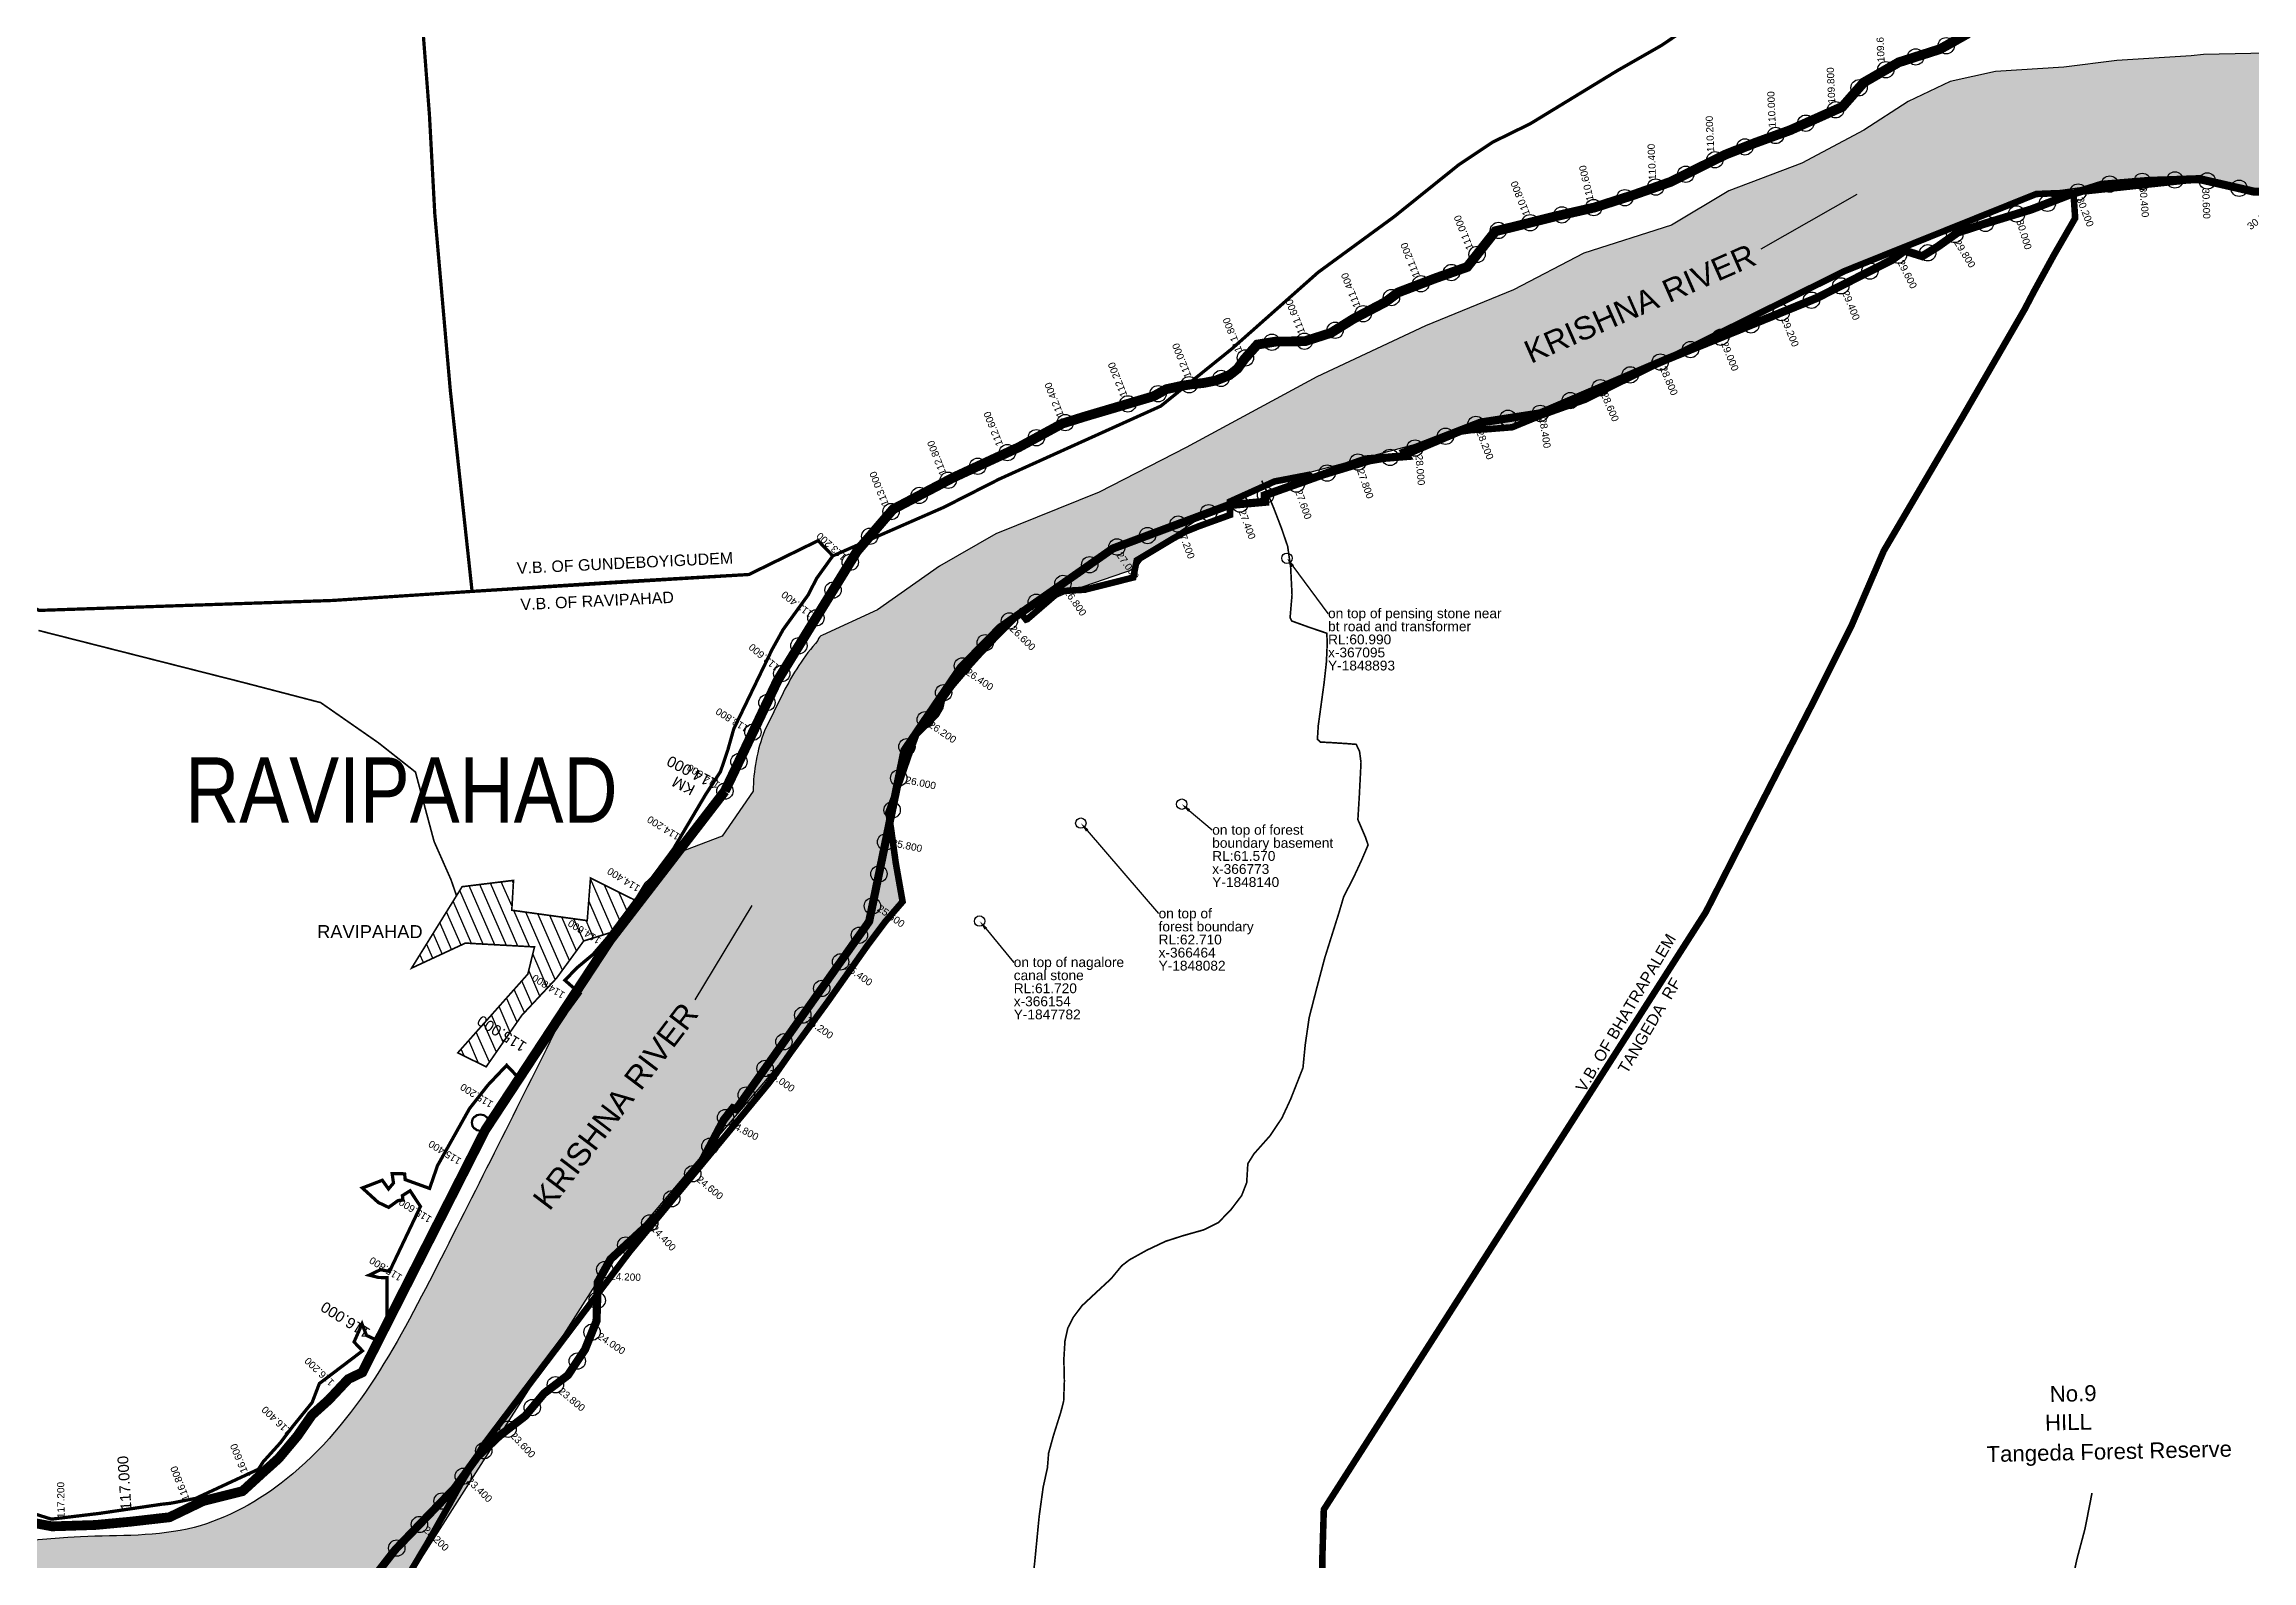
# Model space of a CAD drawing. Header units: millimetres. Extents: x 345922 to 402103, y 1833175 to 1858598.
# Drawn here: x 363290 to 370049, y 1845823 to 1850468 of the extents above; entities that cross this region are included whole.
import ezdxf
from ezdxf import colors
from ezdxf.entities.mleader import LeaderData, LeaderLine
from ezdxf.enums import TextEntityAlignment as Align
from ezdxf.math import Vec2, Vec3

# ---------------------------------------------------------------- set-up
doc = ezdxf.new("R2010")
doc.units = ezdxf.units.MM
doc.header["$PDMODE"] = 32
doc.header["$PDSIZE"] = 50
doc.linetypes.add('JIS_02_1.0', pattern=[2, 1, -1])
for name, color, linetype in [('BND', 160, 'Continuous'), ('FRL', 3, 'Continuous'), ('points', 161, 'Continuous'), ('ROADS', 10, 'Continuous'), ('STREAM111', 4, 'Continuous'), ('TBM', 7, 'Continuous'), ('TEXT', 7, 'Continuous'), ('VILLAGE AREA', 44, 'Continuous'), ('VILLAGE NAMES', 7, 'Continuous')]:
    doc.layers.add(name, color=color, linetype=linetype)
doc.styles.add('FONT1', font='Arial')
doc.styles.get("Standard").update_dxf_attribs({"font": 'arial.ttf'})
doc.styles.add('style1', font='')
doc.styles.get('style1').set_extended_font_data('Bahnschrift Condensed')
doc.dimstyles.get("Standard").update_dxf_attribs({"dimtxt": 0.18, "dimasz": 0.18, "dimexe": 0.18, "dimexo": 0.0625, "dimgap": 0.09, "dimtad": 0, "dimtih": 1, "dimtoh": 1, "dimdec": 4, "dimzin": 0, "dimdsep": 46, "dimtxsty": 'Standard', "dimcen": 0.09, "dimadec": 0, "dimazin": 0, "dimtfac": 1, "dimtdec": 4, "dimtofl": 0, "dimtmove": 0, "dimatfit": 3, "dimfxl": 1, "dimtolj": 1, "dimtzin": 0, "dimarcsym": 0})

msp = doc.modelspace()

# ---------------------------------------------------------------- hatches: boundary and pattern name
at = {"layer": 'STREAM111'}
h = msp.add_hatch(dxfattribs=at)
h.set_pattern_fill('DASH,_O', color=4, scale=20, angle=45)
h.set_pattern_definition([(45, (0, 0), (7e-15, 89.8025612), [63.5, -63.5])])
edge = h.paths.add_edge_path()
edge.add_line((360312.4, 1845904.9), (360480.1, 1845907.5))
edge.add_line((360480.1, 1845907.5), (360557.2, 1845894.3))
edge.add_line((360557.2, 1845894.3), (360821, 1845809.2))
edge.add_line((360821, 1845809.2), (361124.9, 1845679.8))
edge.add_line((361124.9, 1845679.8), (361436.3, 1845577.4))
edge.add_line((361436.3, 1845577.4), (361695, 1845540.3))
edge.add_line((361695, 1845540.3), (361829.6, 1845532.7))
edge.add_line((361829.6, 1845532.7), (362216, 1845547.5))
edge.add_line((362216, 1845547.5), (362300.6, 1845547))
edge.add_line((362300.6, 1845547), (362320.4, 1845505.3))
edge.add_line((362320.4, 1845505.3), (362339.3, 1845504.7))
edge.add_line((362339.3, 1845504.7), (362352.2, 1845518.6))
edge.add_line((362352.2, 1845518.6), (362450.3, 1845520.1))
edge.add_line((362450.3, 1845520.1), (362712.6, 1845397.4))
edge.add_line((362712.6, 1845397.4), (363038.7, 1845362.4))
edge.add_line((363038.7, 1845362.4), (363526.7, 1845388.4))
edge.add_line((363526.7, 1845388.4), (364040.3, 1845531.1))
edge.add_line((364040.3, 1845531.1), (364255.8, 1845521))
edge.add_line((364255.8, 1845521), (364342.1, 1845671))
edge.add_line((364342.1, 1845671), (365004.6, 1846711.3))
edge.add_line((365004.6, 1846711.3), (365605.4, 1847420.4))
edge.add_line((365605.4, 1847420.4), (365918.3, 1847841.6))
edge.add_line((365918.3, 1847841.6), (365878.7, 1848090.8))
edge.add_line((365878.7, 1848090.8), (365924, 1848305))
edge.add_line((365924, 1848305), (366156.5, 1848619.5))
edge.add_line((366156.5, 1848619.5), (366280.2, 1848725.3))
edge.add_line((366280.2, 1848725.3), (366437.8, 1848794.5))
edge.add_line((366437.8, 1848794.5), (366629.9, 1848860.6))
edge.add_line((366629.9, 1848860.6), (366661.1, 1848902.5))
edge.add_line((366661.1, 1848902.5), (366851.1, 1849031))
edge.add_line((366851.1, 1849031), (367076, 1849132))
edge.add_line((367076, 1849132), (367572, 1849263.5))
edge.add_line((367572, 1849263.5), (367784.8, 1849294.3))
edge.add_line((367784.8, 1849294.3), (368319.3, 1849535.4))
edge.add_line((368319.3, 1849535.4), (368559.9, 1849652.3))
edge.add_line((368559.9, 1849652.3), (368808.4, 1849776.7))
edge.add_line((368808.4, 1849776.7), (369389.2, 1850008.7))
edge.add_line((369389.2, 1850008.7), (369588.7, 1850036.9))
edge.add_line((369588.7, 1850036.9), (369888.9, 1850054.2))
edge.add_line((369888.9, 1850054.2), (370056.2, 1850015.8))
edge.add_line((370056.2, 1850015.8), (370500.8, 1849986.4))
edge.add_line((370500.8, 1849986.4), (370760.6, 1849858.5))
edge.add_line((370760.6, 1849858.5), (370998.4, 1849726.3))
edge.add_line((370998.4, 1849726.3), (371143.5, 1849582))
edge.add_line((371143.5, 1849582), (371265.2, 1849377))
edge.add_line((371265.2, 1849377), (371303, 1849010.8))
edge.add_line((371303, 1849010.8), (371440.3, 1848548.1))
edge.add_line((371440.3, 1848548.1), (371518.2, 1848014))
edge.add_line((371518.2, 1848014), (371609.4, 1847658))
edge.add_line((371609.4, 1847658), (371832.6, 1847472.2))
edge.add_line((371832.6, 1847472.2), (372158.3, 1847071.2))
edge.add_line((372158.3, 1847071.2), (372338.4, 1846857.5))
edge.add_line((372338.4, 1846857.5), (372543.7, 1846547.9))
edge.add_line((372543.7, 1846547.9), (372690.6, 1846393.3))
edge.add_line((372690.6, 1846393.3), (373054, 1846066.4))
edge.add_line((373054, 1846066.4), (373259, 1845909.1))
edge.add_line((373259, 1845909.1), (373481, 1845784.8))
edge.add_line((373481, 1845784.8), (373756.3, 1845640.9))
edge.add_line((373756.3, 1845640.9), (373996.6, 1845568.4))
edge.add_line((373996.6, 1845568.4), (374200, 1845585.5))
edge.add_line((374200, 1845585.5), (374487.4, 1845634.4))
edge.add_line((374487.4, 1845634.4), (374726.7, 1845715.3))
edge.add_line((374726.7, 1845715.3), (375064.6, 1845862.9))
edge.add_line((375064.6, 1845862.9), (375537.5, 1845990.1))
edge.add_line((375537.5, 1845990.1), (375905.4, 1846141.8))
edge.add_line((375905.4, 1846141.8), (375577, 1846618.8))
edge.add_line((375577, 1846618.8), (375526.7, 1846545.7))
edge.add_line((375526.7, 1846545.7), (375428.1, 1846321.7))
edge.add_line((375428.1, 1846321.7), (375393.9, 1846260.6))
edge.add_line((375393.9, 1846260.6), (375319.8, 1846223.6))
edge.add_line((375319.8, 1846223.6), (375200.2, 1846158.1))
edge.add_line((375200.2, 1846158.1), (374896.2, 1846028.1))
edge.add_line((374896.2, 1846028.1), (374775.1, 1845992.5))
edge.add_line((374775.1, 1845992.5), (374659.8, 1845954.1))
edge.add_line((374659.8, 1845954.1), (374468.6, 1845908.4))
edge.add_line((374468.6, 1845908.4), (374304.7, 1845888.5))
edge.add_line((374304.7, 1845888.5), (374162.3, 1845877.1))
edge.add_line((374162.3, 1845877.1), (373881.3, 1845912.8))
edge.add_line((373881.3, 1845912.8), (373777.3, 1845949.8))
edge.add_line((373777.3, 1845949.8), (373681.8, 1846023.8))
edge.add_line((373681.8, 1846023.8), (373544.8, 1846193.8))
edge.add_line((373544.8, 1846193.8), (373472.2, 1846297.7))
edge.add_line((373472.2, 1846297.7), (373393.8, 1846394.5))
edge.add_line((373393.8, 1846394.5), (373284.1, 1846492.6))
edge.add_line((373284.1, 1846492.6), (373009.7, 1846804.4))
edge.add_line((373009.7, 1846804.4), (372901.1, 1846958.2))
edge.add_line((372901.1, 1846958.2), (372766.8, 1847192.8))
edge.add_line((372766.8, 1847192.8), (372656.1, 1847372.7))
edge.add_line((372656.1, 1847372.7), (372613, 1847438))
edge.add_line((372613, 1847438), (372539.3, 1847503.3))
edge.add_line((372539.3, 1847503.3), (372387.6, 1847604.7))
edge.add_line((372387.6, 1847604.7), (372217.7, 1847744.1))
edge.add_line((372217.7, 1847744.1), (372034, 1847883.4))
edge.add_line((372034, 1847883.4), (371929.6, 1847980.7))
edge.add_line((371929.6, 1847980.7), (371828.7, 1848173.2))
edge.add_line((371828.7, 1848173.2), (371715.3, 1848396.9))
edge.add_line((371715.3, 1848396.9), (371643.8, 1848678.5))
edge.add_line((371643.8, 1848678.5), (371591.1, 1848840))
edge.add_line((371591.1, 1848840), (371456.5, 1849263.5))
edge.add_line((371456.5, 1849263.5), (371414.2, 1849498.9))
edge.add_line((371414.2, 1849498.9), (371312, 1849769.7))
edge.add_line((371312, 1849769.7), (371239, 1849918.9))
edge.add_line((371239, 1849918.9), (371024.5, 1850114.1))
edge.add_line((371024.5, 1850114.1), (370792.3, 1850318.7))
edge.add_line((370792.3, 1850318.7), (370617, 1850424.1))
edge.add_line((370617, 1850424.1), (370453.2, 1850451.6))
edge.add_line((370453.2, 1850451.6), (370045.9, 1850438.7))
edge.add_line((370045.9, 1850438.7), (369901.1, 1850435.9))
edge.add_line((369901.1, 1850435.9), (369863.2, 1850432))
edge.add_line((369863.2, 1850432), (369636.1, 1850417.2))
edge.add_line((369636.1, 1850417.2), (369473.7, 1850396.9))
edge.add_line((369473.7, 1850396.9), (369263.9, 1850383.4))
edge.add_line((369263.9, 1850383.4), (369125.1, 1850352.9))
edge.add_line((369125.1, 1850352.9), (368996.5, 1850292.1))
edge.add_line((368996.5, 1850292.1), (368861.2, 1850204.2))
edge.add_line((368861.2, 1850204.2), (368671.7, 1850102.8))
edge.add_line((368671.7, 1850102.8), (368448.3, 1850018.3))
edge.add_line((368448.3, 1850018.3), (368272.4, 1849913.5))
edge.add_line((368272.4, 1849913.5), (368004.2, 1849827.1))
edge.add_line((368004.2, 1849827.1), (367788.8, 1849714.8))
edge.add_line((367788.8, 1849714.8), (367519.3, 1849605.2))
edge.add_line((367519.3, 1849605.2), (367186.6, 1849449))
edge.add_line((367186.6, 1849449), (366786.7, 1849232))
edge.add_line((366786.7, 1849232), (366520.6, 1849095.8))
edge.add_line((366520.6, 1849095.8), (366203.8, 1848968.1))
edge.add_line((366203.8, 1848968.1), (366030.8, 1848868.4))
edge.add_line((366030.8, 1848868.4), (365841.2, 1848735.4))
edge.add_line((365841.2, 1848735.4), (365673, 1848657.9))
edge.add_arc((365678.8, 1848638.8), 20, 106.84736, 172.13367)
edge.add_arc((366210.4, 1848161.8), 730.8, 138.97433, 154.11465)
edge.add_line((365552.9, 1848480.9), (365495.4, 1848364.8))
edge.add_arc((365995.6, 1848175.1), 535, 159.23736, 179.53822)
edge.add_line((365460.7, 1848179.4), (365365.8, 1848042.3))
edge.add_line((365365.8, 1848042.3), (365228.7, 1847989.9))
edge.add_line((365228.7, 1847989.9), (365128.7, 1847897.9))
edge.add_line((365128.7, 1847897.9), (364872.5, 1847479.8))
edge.add_spline(control_points=[(364872.5, 1847479.8), (364751.5, 1847238.1), (364508.2, 1846751.8), (364198.4, 1846147.9), (363744.8, 1845891.7), (363315.2, 1845910.5), (362809.7, 1845812), (362342.9, 1846131.5), (361754.6, 1846130), (361221.5, 1846087.1), (360745.8, 1846143.6), (360403.7, 1846216.2), (360146.2, 1846435.8), (359817, 1846535.7), (359424, 1846595.5), (359070.8, 1846351.3), (358733.8, 1846232.3), (358457.7, 1845994.9), (358118.2, 1845832.2), (357705.8, 1845724.4), (357317.7, 1845758.8), (357023.9, 1845510.6), (356849.3, 1845128.2), (356580, 1844792.4), (356446, 1844297.4), (356030.9, 1843955.3), (355574.1, 1843591.3), (355217, 1843272.9), (354944.6, 1842979.2), (354741.7, 1842776.2), (354523.6, 1842634), (354411.3, 1842454.7), (354037.5, 1842257.1), (353652.6, 1842879.1), (352957.2, 1842601.1), (352440.3, 1843123.6), (351871, 1843339), (351505.9, 1843559), (351379.9, 1843635)], knot_values=[0, 0, 0, 0, 816.927526, 1643.761803, 1962.087642, 2311.263035, 2917.580945, 3432.028985, 3904.205199, 4642.49363, 5040.443251, 5342.292141, 5671.412453, 6026.576286, 6370.093912, 6811.380667, 7250.662048, 7436.99095, 7895.132819, 8364.635402, 8711.468131, 9007.199942, 9440.815909, 9972.938838, 10276.359737, 10947.391125, 11503.408839, 12052.094683, 12374.742608, 12705.71871, 12912.047162, 13143.644243, 13334.200632, 14061.252952, 14648.51574, 15221.119517, 16056.071013, 16495.766696, 16495.766696, 16495.766696, 16495.766696], degree=3, periodic=0)
edge.add_line((351379.9, 1843635), (351106.5, 1843677.9))
edge.add_line((351106.5, 1843677.9), (350518.1, 1843637.9))
edge.add_line((350518.1, 1843637.9), (349724.7, 1843369))
edge.add_line((349724.7, 1843369), (349436.5, 1843040.9))
edge.add_line((349436.5, 1843040.9), (349048.2, 1842444.9))
edge.add_line((349048.2, 1842444.9), (348671.9, 1842188.8))
edge.add_line((348671.9, 1842188.8), (348888.3, 1841967.1))
edge.add_line((348888.3, 1841967.1), (349205.6, 1842299.6))
edge.add_line((349205.6, 1842299.6), (349306, 1842415.8))
edge.add_line((349306, 1842415.8), (349375, 1842547))
edge.add_line((349375, 1842547), (349580.2, 1842817.4))
edge.add_line((349580.2, 1842817.4), (349946.5, 1843185.7))
edge.add_line((349946.5, 1843185.7), (350272.4, 1843335.3))
edge.add_line((350272.4, 1843335.3), (350789.1, 1843428))
edge.add_line((350789.1, 1843428), (350998.9, 1843450.7))
edge.add_line((350998.9, 1843450.7), (351278.4, 1843398.7))
edge.add_line((351278.4, 1843398.7), (351614, 1843322.1))
edge.add_line((351614, 1843322.1), (352008.9, 1843081.7))
edge.add_line((352008.9, 1843081.7), (352174.8, 1842941.3))
edge.add_line((352174.8, 1842941.3), (352417, 1842669.9))
edge.add_line((352417, 1842669.9), (353146.2, 1842474.1))
edge.add_line((353146.2, 1842474.1), (353409.4, 1842271.6))
edge.add_line((353409.4, 1842271.6), (354057, 1842133))
edge.add_line((354057, 1842133), (354305.9, 1842172.8))
edge.add_line((354305.9, 1842172.8), (354684.2, 1842415.5))
edge.add_line((354684.2, 1842415.5), (355191.1, 1842879.5))
edge.add_line((355191.1, 1842879.5), (355737, 1843173.6))
edge.add_line((355737, 1843173.6), (356070, 1843283.5))
edge.add_line((356070, 1843283.5), (356311.5, 1843442.1))
edge.add_line((356311.5, 1843442.1), (356569.1, 1843861.7))
edge.add_line((356569.1, 1843861.7), (356851.2, 1844266.5))
edge.add_line((356851.2, 1844266.5), (357016.9, 1844488.8))
edge.add_line((357016.9, 1844488.8), (357044.6, 1844633.6))
edge.add_line((357044.6, 1844633.6), (357119.9, 1844730.1))
edge.add_line((357119.9, 1844730.1), (357281.4, 1844886.2))
edge.add_line((357281.4, 1844886.2), (357507.2, 1845123.6))
edge.add_line((357507.2, 1845123.6), (357846, 1845373.9))
edge.add_line((357846, 1845373.9), (358539.6, 1845695.9))
edge.add_line((358539.6, 1845695.9), (358987.5, 1845842.6))
edge.add_line((358987.5, 1845842.6), (359498.8, 1845883.5))
edge.add_line((359498.8, 1845883.5), (360096, 1845862))
edge.add_line((360096, 1845862), (360175.6, 1845873.5))
edge.add_line((360175.6, 1845873.5), (360312.4, 1845904.9))
at = {"layer": 'VILLAGE AREA'}
h = msp.add_hatch(dxfattribs=at)
h.set_pattern_fill('ANSI31,_O', color=256, scale=10, angle=68.54643)
h.set_pattern_definition([(113.5464313, (0, 0), (-29.1063882, -12.6838743), [])])
h.paths.add_polyline_path([(364569.7, 1847887.3), (364415, 1847638), (364580, 1847714.6), (364791.3, 1847702.9), (364770.9, 1847619.7), (364556.3, 1847378.5), (364643.4, 1847335.7), (364752, 1847492.8), (364858.9, 1847607.3), (364942, 1847721.2), (365037.7, 1847750.9), (365116.3, 1847837.5), (364962.8, 1847913.8), (364952.7, 1847783.4), (364721.8, 1847815.3), (364727.1, 1847906.7)])

# ---------------------------------------------------------------- linework, layer by layer
at = {"layer": 'BND', "linetype": 'JIS_02_1.0', "lineweight": 30, "ltscale": 50}
for points, const_width in [([(364450.2, 1850505), (364469.6, 1850252), (364486, 1849948.6), (364533.6, 1849407.1), (364583.6, 1848946.1), (364600.2, 1848791.7), (365447.7, 1848843.4), (365659.5, 1848947), (365704.6, 1848900.4), (366044.8, 1849049.4), (366214.1, 1849135.5), (366708.7, 1849359.1), (366925.6, 1849533.9), (367190.5, 1849768.7), (367422.5, 1849938.5), (367620.4, 1850097.6), (367724.7, 1850167.3), (367840.3, 1850224), (368106.7, 1850386.5), (368241.9, 1850463.7), (368349.1, 1850536.4)], 10), ([(369503, 1850013), (369888.9, 1850054.2), (370056.2, 1850015.8), (370379.3, 1850000.1), (370614.7, 1849938.7), (370869.3, 1849783.2), (370998.4, 1849726.3), (371128.6, 1849597), (371249.2, 1849422.3), (371280.1, 1849286), (371303, 1849010.8), (371371.3, 1848803.3), (371451.8, 1848437.4), (371518.2, 1848014), (371429.1, 1847771)], 20), ([(364412.3, 1845791.1), (364462.9, 1845876.2), (364530, 1845994.3), (364566.5, 1846060.6), (364588.3, 1846097.8), (364625.8, 1846161.9), (364633.2, 1846175.2), (365082.2, 1846769), (365508.5, 1847285.4), (365534.2, 1847320.1), (365576.1, 1847380.3), (365634.8, 1847460.6), (365686.4, 1847531.2), (365754.5, 1847627.8), (365813.4, 1847711.3), (365864.6, 1847779.6), (365918.3, 1847841.6), (365897.2, 1847961.2), (365882.7, 1848067), (365874.7, 1848114.5), (365909, 1848207.9), (365938.9, 1848294.5), (365960.8, 1848354.1), (366021.7, 1848414.8), (366034.2, 1848436.5), (366038.9, 1848459.3), (366069.5, 1848502.3), (366126.3, 1848569), (366152.7, 1848598.2), (366214.2, 1848662.6), (366278.8, 1848727.1), (366296.3, 1848705.2), (366299.6, 1848706.2), (366399.4, 1848792.3), (366476.3, 1848796.8), (366624.5, 1848834.2), (366635.2, 1848886.9), (366744.6, 1848952.5), (366785.3, 1848975.1), (366825.6, 1848991.3), (366920.6, 1849025.7), (366920.8, 1849066.9), (367056.8, 1849128.3), (367162.3, 1849148.5), (367175.7, 1849137.9), (367348.9, 1849190.7), (367456.7, 1849208.4), (367635.3, 1849284.3), (367706.2, 1849288.1), (367784.8, 1849294.3), (367863, 1849326.6), (368007.2, 1849378.3), (368803, 1849772.9), (369389.2, 1850008.7), (369503, 1850013), (369508.3, 1849934.6), (369442.8, 1849821), (369381.6, 1849709.2), (369353.7, 1849655.8), (369164.1, 1849327.5), (368922.2, 1848915.6), (368823.9, 1848687.6), (368704.8, 1848449.3), (368589.5, 1848224.9), (368485.8, 1848022.4), (368377.6, 1847809.8), (367207.9, 1845979.7), (367203.2, 1845824.4), (367204, 1845288.6)], 20), ([(361985.1, 1848931.7), (362436.5, 1848847.6), (362663.2, 1848845), (362892.9, 1848837.2), (363062.2, 1848839.2), (363274.4, 1848733.4), (364171.7, 1848763.8), (365028.7, 1848819.5), (365447.7, 1848843.4), (365447.7, 1848843.4), (365447.7, 1848843.4), (365659.5, 1848947), (365704.6, 1848900.4), (365704.6, 1848900.4)], 10), ([(365704.6, 1848900.4), (365654.9, 1848831.2), (365629.5, 1848781.2), (365552.7, 1848675), (365518.8, 1848613.8), (365401.3, 1848370.3), (365382.9, 1848304.9), (365360.8, 1848239.9), (365314.8, 1848168.8), (365216.6, 1848002.8), (365109.9, 1847859.4), (365014.6, 1847731.2), (364970.7, 1847680.2), (364920.5, 1847638.2), (364884.6, 1847600.7), (364930.9, 1847559.8), (364742.6, 1847302), (364706.1, 1847340.3), (364648.8, 1847279.8), (364592.3, 1847207.8), (364494.4, 1847033.2), (364470.2, 1846963.3), (364395.4, 1846990.3), (364393.6, 1847008), (364355.4, 1847008.8), (364359.6, 1846979.8), (364344.4, 1846961.7), (364325.4, 1846988.3), (364264.3, 1846964.7), (364312.9, 1846920.4), (364344.8, 1846905.3), (364373.7, 1846926.2), (364388.5, 1846927.6), (364386.9, 1846941.2), (364410.5, 1846956.2), (364442.1, 1846908), (364347.4, 1846709.1), (364320.1, 1846714.5), (364285.2, 1846697.7), (364313.7, 1846690.6), (364340.1, 1846690), (364339.8, 1846550), (364304.4, 1846500.5), (364277, 1846513.2), (364263.3, 1846548.3), (364238.9, 1846493.1), (364264.6, 1846465.9), (364132.7, 1846365.8), (364110.4, 1846307.6), (364050.3, 1846233.5), (364013.5, 1846184.6), (363961, 1846126.5), (363945.8, 1846103.2), (363754.2, 1846014.2), (363677.6, 1845999.2), (363650.4, 1845996.2), (363459.8, 1845968.2), (363312.5, 1845950.5), (363253, 1845969.1)], 10)]:
    msp.add_lwpolyline(points, dxfattribs=dict(at, const_width=const_width))
at = {"layer": 'FRL', "color": 84}
for points, const_width in [([(365374.2, 1848180), (365536, 1848520), (365779, 1848915), (365889, 1849043), (366073, 1849140), (366274, 1849233), (366410, 1849307), (366412, 1849307), (366476, 1849327), (366687.1, 1849389.4), (366725.6, 1849410.8), (366775.7, 1849421.8), (366802.1, 1849425.7), (366842.3, 1849430.3), (366877.6, 1849437.4), (366918.9, 1849453.9), (366943.7, 1849473.5), (366965.4, 1849503.8), (367004.4, 1849547.6), (367060.6, 1849556.6), (367150.2, 1849557.8), (367229.6, 1849583.2), (367298.4, 1849626.2), (367396.6, 1849677.7), (367435.5, 1849707.1), (367548.9, 1849750.4), (367646.9, 1849785.2), (367733.4, 1849894.7), (367804.3, 1849911.9), (367921.9, 1849941.3), (368035.7, 1849967.1), (368152.3, 1850004.4), (368268.8, 1850045.5), (368436.4, 1850128.8), (368528.2, 1850165.1), (368636, 1850204.2), (368795.6, 1850275.7), (368860.8, 1850350.1), (368968.2, 1850411.9), (369095.2, 1850452.5), (369180.9, 1850500.9)], 30), ([(365374.2, 1848180), (365536, 1848520), (365779, 1848915), (365889, 1849043), (366073, 1849140), (366274, 1849233), (366410, 1849307), (366412, 1849307), (366476, 1849327), (366687.1, 1849389.4), (366702.4, 1849397.9)], 20), ([(365374.2, 1848180), (365023, 1847724), (364641, 1847143), (364264, 1846400), (364264, 1846400), (364221.1, 1846379.4), (364161.2, 1846315.6), (364109.9, 1846269.4), (364065.7, 1846205.6), (364037.3, 1846171.7), (364007.7, 1846136.3), (363957.2, 1846090.9), (363897.5, 1846036.3), (363777.9, 1846006.4), (363673.6, 1845956.3), (363555.1, 1845942.8), (363446.7, 1845932.6), (363314.4, 1845928.4), (363227.7, 1845944.6)], 30)]:
    msp.add_lwpolyline(points, dxfattribs=dict(at, const_width=const_width))
at = {"layer": 'FRL', "color": 82}
msp.add_lwpolyline([(369180.9, 1850500.9), (369095.2, 1850452.5), (368968.2, 1850411.9), (368860.8, 1850350.1), (368795.6, 1850275.7), (368636, 1850204.2), (368528.2, 1850165.1), (368436.4, 1850128.8), (368268.8, 1850045.5), (368152.3, 1850004.4), (368035.7, 1849967.1), (367921.9, 1849941.3), (367804.3, 1849911.9), (367733.4, 1849894.7), (367646.9, 1849785.2), (367548.9, 1849750.4), (367435.5, 1849707.1), (367396.6, 1849677.7), (367298.4, 1849626.2), (367229.6, 1849583.2), (367150.2, 1849557.8), (367060.6, 1849556.6), (367004.4, 1849547.6), (366965.4, 1849503.8), (366943.7, 1849473.5), (366918.9, 1849453.9), (366877.6, 1849437.4), (366842.3, 1849430.3), (366802.1, 1849425.7), (366775.7, 1849421.8), (366725.6, 1849410.8), (366700.6, 1849396.9)], dxfattribs=at)
at = {"layer": 'FRL', "color": 84}
for points in [[(364290.3, 1845760.9, 25, 25, 0), (364364.8, 1845856.8, 25, 25, 0), (364460.8, 1845956.5, 25, 25, 0), (364546.9, 1846045.6, 25, 25, 0), (364616.2, 1846141.2, 25, 25, 0), (364684.6, 1846206.1, 25, 25, 0), (364763, 1846266.5, 25, 25, 0), (364820.6, 1846335.7, 25, 25, 0), (364893.5, 1846391.1, 25, 25, 0), (364945.8, 1846469.9, 25, 25, 0), (364981.2, 1846557.3, 25, 25, 0), (364984.9, 1846675.8, 25, 25, 0), (365024.3, 1846746.8, 25, 25, 0), (365166.9, 1846878.4, 25, 25, 0), (365297.3, 1847033.8, 25, 25, 0), (365370.7, 1847173.1, 25, 25, 0), (365398.8, 1847209, 25, 25, 0), (365409, 1847206, 25, 25, 0), (365816, 1847781, 25, 25, 0), (365924, 1848305, 25, 25, 0), (366096, 1848558, 25, 25, 0), (366217, 1848681, 25, 25, 0), (366562, 1848923, 25, 25, 0), (366918, 1849056, 25, 25, 0), (367028, 1849066, 25, 25, 0), (367027, 1849086, 25, 25, 0), (367336, 1849196, 25, 25, 0), (367462, 1849206, 25, 25, 0), (367455, 1849218, 25, 25, 0), (367689, 1849309, 25, 25, 0), (367871, 1849337, 25, 25, 0), (368259, 1849503, 25, 25, 0), (368717, 1849690, 25, 25, 0), (368946, 1849806, 25, 25, 0), (368986, 1849835, 25, 25, 0), (369040.3, 1849818.2, 25, 25, 0), (369087.8, 1849847.6, 25, 25, 0), (369148, 1849890.4, 25, 25, 0), (369229.7, 1849917.3, 25, 25, 0), (369373.3, 1849961.1, 25, 25, 0), (369491.4, 1850006.4, 25, 25, 0), (369588.7, 1850036.9, 25, 25, 0), (369733.7, 1850048.8, 25, 25, 0), (369888.9, 1850054.2, 25, 25, 0), (370056.2, 1850015.8, 25, 25, 0), (370190.8, 1850016, 25, 25, 0)], [(365374.2, 1848180, 30, 30, 0), (365023, 1847724, 30, 30, 0), (364641, 1847143, 30, 30, 0), (364264, 1846400, 30, 30, 0), (364264, 1846400, 30, 30, 0), (364221.1, 1846379.4, 30, 30, 0), (364161.2, 1846315.6, 30, 30, 0), (364109.9, 1846269.4, 30, 30, 0), (364065.7, 1846205.6, 30, 30, 0), (364037.3, 1846171.7, 30, 30, 0), (364007.7, 1846136.3, 30, 30, 0), (363957.2, 1846090.9, 30, 30, 0), (363897.5, 1846036.3, 30, 30, 0), (363777.9, 1846006.4, 30, 30, 0), (363673.6, 1845956.3, 30, 30, 0), (363555.1, 1845942.8, 30, 30, 0), (363446.7, 1845932.6, 30, 30, 0), (363314.4, 1845928.4, 30, 30, 0), (363227.7, 1845944.6, 30, 30, 0)]]:
    msp.add_lwpolyline(points, format="xyseb", dxfattribs=at)
at = {"layer": 'points', "color": 2, "linetype": 'Continuous'}
msp.add_lwpolyline([(368986, 1849835), (369040.3, 1849818.2), (369087.8, 1849847.6), (369148, 1849890.4), (369229.7, 1849917.3), (369373.3, 1849961.1), (369491.4, 1850006.4), (369588.7, 1850036.9), (369733.7, 1850048.8), (369888.9, 1850054.2), (370056.2, 1850015.8)], dxfattribs=at)
at = {"layer": 'points', "color": 1, "linetype": 'Continuous'}
msp.add_lwpolyline([(365398.8, 1847209), (365409, 1847206), (365816, 1847781), (365924, 1848305), (366096, 1848558), (366217, 1848681), (366562, 1848923), (366918, 1849056), (367028, 1849066), (367027, 1849086), (367336, 1849196), (367462, 1849206), (367455, 1849218), (367689, 1849309), (367871, 1849337), (368259, 1849503), (368717, 1849690), (368946, 1849806), (368986, 1849835)], dxfattribs=at)
at = {"layer": 'points', "color": 190}
for radius in [26.9, 23.8]:
    msp.add_circle((364625.6, 1847164.7), radius, dxfattribs=at)
at = {"layer": 'points'}
for p in [(369020, 1850428.5), (369113.5, 1850462.8), (368928.6, 1850389.2), (368846.5, 1850333.8), (368683.5, 1850225.5), (368774.8, 1850266.4), (368591, 1850187.8), (368405.5, 1850113.4), (368497.3, 1850152.9), (368224.1, 1850029.8), (368315.9, 1850068.9), (369614, 1850039), (369713.6, 1850047.2), (369813.5, 1850051.6), (369912.8, 1850048.7), (370010.3, 1850026.3), (368034.3, 1849966.8), (368129.6, 1849997.2), (369423.5, 1849980.3), (369517.5, 1850014.6), (367742.6, 1849896.9), (367839.7, 1849920.8), (367936.8, 1849944.7), (369233.5, 1849918.5), (369329.1, 1849947.6), (367677.3, 1849823.7), (368967, 1849821.2), (369057.1, 1849828.5), (369139.8, 1849884.6), (367598.8, 1849768.2), (368880, 1849772.6), (367415.1, 1849691.6), (367505, 1849733.7), (368790.8, 1849727.4), (367328.5, 1849642), (368608.4, 1849645.7), (368701, 1849683.5), (367048.9, 1849554.7), (367148.7, 1849557.8), (367242.5, 1849591.3), (368423.2, 1849570.1), (368515.8, 1849607.9), (366967.8, 1849506.6), (368238.2, 1849494.1), (368330.6, 1849532.3), (366795.7, 1849424.7), (366893.4, 1849443.7), (368054.3, 1849415.4), (368146.3, 1849454.8), (366607.9, 1849366), (366700.6, 1849396.9), (367962.4, 1849376.1), (366416.4, 1849308.4), (367673.7, 1849303), (367771.6, 1849321.7), (367870.4, 1849336.9), (366239, 1849216.8), (366328, 1849262.4), (367487.3, 1849230.5), (367580.5, 1849266.8), (366148.3, 1849174.8), (367218.2, 1849154), (367312.4, 1849187.6), (367410.7, 1849201.9), (365969.4, 1849085.4), (366057.9, 1849132), (367029.7, 1849087), (367123.9, 1849120.5), (365883.1, 1849036.1), (366855.6, 1849032.7), (366951.2, 1849059), (365817.9, 1848960.3), (366668.2, 1848962.7), (366761.9, 1848997.7), (365757.9, 1848880.7), (366491.1, 1848873.3), (366574.6, 1848927.7), (366409.2, 1848815.9), (365705.5, 1848795.5), (366327.4, 1848758.4), (365653.1, 1848710.3), (366245.5, 1848701), (365600.7, 1848625.2), (366171.3, 1848634.5), (365548.3, 1848540), (366101.2, 1848563.3), (366043.9, 1848481.4), (365503.1, 1848450.9), (365460.1, 1848360.6), (365987.7, 1848398.7), (365417.2, 1848270.3), (365931.5, 1848316), (365906.5, 1848220.1), (365374.2, 1848180), (365886.3, 1848122.1), (365866.1, 1848024.2), (365845.9, 1847926.3), (365825.8, 1847828.3), (365786.1, 1847738.8), (365728.4, 1847657.2), (365670.6, 1847575.6), (365612.8, 1847493.9), (365555, 1847412.3), (365497.3, 1847330.7), (365439.5, 1847249.1), (365376.2, 1847180.1), (365328.3, 1847092.5), (365275.7, 1847008.1), (365211.4, 1846931.5), (365144.3, 1846857.6), (365070.8, 1846789.8), (365006.5, 1846714.7), (364983.2, 1846620.3), (364967.4, 1846523.1), (364922.2, 1846434.4), (364855.2, 1846362), (364784.5, 1846292.3), (364710.4, 1846226), (364635.7, 1846159.7), (364573.2, 1846082), (364508.6, 1846006), (364439.1, 1845934.1), (364369.8, 1845862)]:
    msp.add_point(p, dxfattribs=at)
at = {"layer": 'ROADS', "const_width": 5}
for points in [[(366315, 1845746.8), (366323.4, 1845825), (366336.4, 1845958.8), (366348.6, 1846047.9), (366361.7, 1846107.7), (366365.4, 1846153.1), (366379.9, 1846205.7), (366402.8, 1846278.5), (366411.4, 1846311.8), (366413.6, 1846373.6), (366412, 1846439.9), (366415.4, 1846496), (366424.1, 1846535.7), (366441, 1846568.9), (366467.7, 1846604.2), (366511.7, 1846645.3), (366556.7, 1846686.9), (366589.4, 1846726.7), (366612.6, 1846744.5), (366666.7, 1846774.5), (366723.6, 1846801.4), (366776.4, 1846818.4), (366839.7, 1846836.3), (366885.6, 1846859.2), (366923.5, 1846898.1), (366956.3, 1846941.3), (366971.8, 1846981), (366975.3, 1847039.2), (366994.2, 1847069.4), (367043.2, 1847124.5), (367079.4, 1847178.5), (367106.1, 1847236), (367144.1, 1847332.6), (367151, 1847403.4), (367163.1, 1847486.7), (367186.3, 1847576.8), (367211, 1847670), (367254.3, 1847807.6), (367269.1, 1847857.6), (367297.6, 1847912.6), (367323.1, 1847967.4), (367343.5, 1848015.2), (367335.2, 1848039.3), (367312.2, 1848092.9), (367316.8, 1848168.8), (367321.8, 1848267.5), (367317.2, 1848302.3), (367307.1, 1848323.2), (367279.6, 1848325.4), (367234.4, 1848328.3), (367197.5, 1848330.3), (367188.3, 1848338.7), (367190.9, 1848380.5), (367208.7, 1848510.6), (367215.9, 1848575.7), (367218.3, 1848631.4), (367217.2, 1848663.4), (367161.6, 1848682.3), (367109.5, 1848701.1), (367104.6, 1848710.8), (367110.6, 1848781.2), (367106.4, 1848865), (367097.2, 1848929.7), (367078.5, 1848984.5), (367054.4, 1849047.3), (367033.8, 1849096.4), (367017.7, 1849130.9)], [(363272.7, 1848672), (363901.4, 1848512.3), (364136.7, 1848451), (364313.4, 1848328), (364426.8, 1848238.5), (364484, 1848025.6), (364535.9, 1847908.2), (364552.6, 1847859.8)], [(369486.6, 1845705), (369514.2, 1845830), (369538.3, 1845920.4), (369559.8, 1846030.4)], [(369486.6, 1845705), (369514.2, 1845830), (369538.3, 1845920.4), (369559.8, 1846030.4)]]:
    msp.add_lwpolyline(points, dxfattribs=at)
at = {"layer": 'STREAM111', "color": 4}
msp.add_lwpolyline([(370453.2, 1850451.6), (370045.9, 1850438.7), (369901.1, 1850435.9), (369863.2, 1850432), (369636.1, 1850417.2), (369473.7, 1850396.9), (369263.9, 1850383.4), (369125.1, 1850352.9), (368996.5, 1850292.1), (368861.2, 1850204.2), (368671.7, 1850102.8), (368448.3, 1850018.3), (368272.4, 1849913.5), (368004.2, 1849827.1), (367788.8, 1849714.8), (367519.3, 1849605.2), (367186.6, 1849449), (366786.7, 1849232), (366520.6, 1849095.8), (366203.8, 1848968.1), (366030.8, 1848868.4), (365841.2, 1848735.4), (365673, 1848657.9, 0.292829), (365659, 1848641.5), (365659, 1848641.5, 0.066158), (365552.9, 1848480.9), (365495.4, 1848364.8, 0.088812), (365460.7, 1848179.4), (365365.8, 1848042.3), (365228.7, 1847989.9), (365128.7, 1847897.9), (364872.5, 1847479.8)], format="xyb", dxfattribs=at)
msp.add_lwpolyline([(370056.2, 1850015.8), (369888.9, 1850054.2), (369588.7, 1850036.9), (369389.2, 1850008.7), (368808.4, 1849776.7), (368559.9, 1849652.3), (368319.3, 1849535.4), (367784.8, 1849294.3), (367572, 1849263.5), (367076, 1849132), (366851.1, 1849031), (366661.1, 1848902.5), (366629.9, 1848860.6), (366437.8, 1848794.5), (366280.2, 1848725.3), (366156.5, 1848619.5), (365924, 1848305), (365878.7, 1848090.8), (365918.3, 1847841.6), (365605.4, 1847420.4), (365004.6, 1846711.3), (364342.1, 1845671)], dxfattribs=at)
msp.add_spline([(364872.5, 1847479.8), (364505.7, 1846749.9), (364031.1, 1846072.8), (363749.1, 1845925.2), (363401.1, 1845896.3), (362794.8, 1845893.6), (362317.7, 1846086), (361847.1, 1846125.5), (361109, 1846109.7), (360713.6, 1846154.4), (360423.1, 1846236.3), (360143.6, 1846410.2), (359808.8, 1846528.7), (359466.1, 1846552.4), (359064.2, 1846370.3), (358672.8, 1846170.9), (358524.2, 1846058.4), (358117.4, 1845847.8), (357659.2, 1845745.2), (357314.1, 1845711.4), (357077.6, 1845533.7), (356848.6, 1845165.6), (356573.2, 1844710.2), (356461.5, 1844428.1), (356004.9, 1843936.4), (355574.2, 1843584.7), (355168.6, 1843215.2), (354945, 1842982.5), (354702.6, 1842757.2), (354541, 1842628.9), (354385.4, 1842457.4), (354214.8, 1842372.5), (353571.5, 1842711.4), (352984.3, 1842720.6), (352496.8, 1843021), (351761.1, 1843415.7), (351379.9, 1843635)], degree=3, dxfattribs=at)
at = {"layer": 'TBM', "linetype": 'Continuous'}
for centre in [(367095, 1848893, 61), (366773, 1848140, 61.6), (366464, 1848082, 62.7), (366154, 1847782, 61.7)]:
    msp.add_circle(centre, 15.9, dxfattribs=at)
at = {"layer": 'VILLAGE AREA', "const_width": 5}
msp.add_lwpolyline([(364569.7, 1847887.3), (364415, 1847638), (364580, 1847714.6), (364791.3, 1847702.9), (364770.9, 1847619.7), (364556.3, 1847378.5), (364643.4, 1847335.7), (364752, 1847492.8), (364858.9, 1847607.3), (364942, 1847721.2), (365037.7, 1847750.9), (365116.3, 1847837.5), (364962.8, 1847913.8), (364952.7, 1847783.4), (364721.8, 1847815.3), (364727.1, 1847906.7), (364569.7, 1847887.3)], dxfattribs=at)

# ---------------------------------------------------------------- texts
at = {"layer": 'points', "color": 1}
for s, height, rotation, p in [('109.600', 22, 92.3926, (368925, 1850412.8)), ('109.800', 22, 92.3926, (368774, 1850286.1)), ('110.000', 22, 92.3926, (368591.9, 1850212.7)), ('110.200', 22, 92.3926, (368403.3, 1850137.6)), ('110.400', 22, 92.3926, (368225.3, 1850051.9)), ('110.800', 22, 111.29404, (367839.7, 1849947.5)), ('110.600', 22, 102.76486, (368034.5, 1849990.1)), ('111.000', 22, 111.29404, (367666, 1849843)), ('111.200', 22, 111.29404, (367502.4, 1849758.7)), ('111.400', 22, 111.29404, (367320.4, 1849666.3)), ('111.600', 22, 111.29404, (367150.8, 1849585.6)), ('111.800', 22, 111.29404, (366958.3, 1849529.4)), ('112.000', 22, 111.29404, (366803.3, 1849451)), ('112.200', 22, 111.29404, (366606.8, 1849392.6)), ('112.400', 22, 111.29404, (366412.6, 1849330.7)), ('112.600', 22, 111.29404, (366226.1, 1849241.8)), ('112.800', 22, 111.29404, (366053.2, 1849152.8)), ('113.000', 22, 111.29404, (365876.7, 1849058.1)), ('113.200', 22, 137.83258, (365748.9, 1848899.9)), ('113.400', 22, 142.40832, (365645.8, 1848726.7)), ('113.600', 22, 139.7454, (365543.6, 1848562.1)), ('113.800', 22, 147.87909, (365449, 1848377.5)), ('114.000', 33.18, 152.44714, (365356.5, 1848212.7)), ('KM', 33.18, 152.44714, (365286.1, 1848194.7))]:
    msp.add_text(s, height=height, rotation=rotation, dxfattribs=at).set_placement(p)
for s, rotation, p in [('30.200', 290.98538, (369522.3, 1849997.5)), ('30.400', 274.69292, (369715.9, 1850030.8)), ('30.600', 271.99692, (369908, 1850026.5)), ('30.000', 286.9502, (369338.2, 1849929.3)), ('29.800', 301.75526, (369146, 1849865.7)), ('29.600', 296.8645, (368973.2, 1849804.9)), ('29.400', 292.21004, (368804.6, 1849710.7)), ('29.200', 292.21004, (368617.9, 1849629.2)), ('29.000', 292.21004, (368433.5, 1849555.1)), ('28.800', 293.16294, (368245.8, 1849480)), ('28.600', 293.16294, (368065.6, 1849399.8)), ('28.400', 278.74616, (367878.1, 1849323.4)), ('28.200', 291.25051, (367684.5, 1849284.3)), ('28.000', 274.53777, (367499.4, 1849210.1)), ('27.600', 289.59507, (367129.8, 1849102.4)), ('27.800', 289.59507, (367319.4, 1849165.5)), ('27.400', 290.48546, (366957, 1849040.8)), ('27.200', 290.48546, (366770.7, 1848980.9)), ('27.000', 305.04771, (366580.7, 1848909.1)), ('26.800', 305.04771, (366420.1, 1848797)), ('26.600', 315.46963, (366253, 1848682)), ('26.400', 325.79049, (366115.4, 1848548.3)), ('26.200', 325.79049, (366001.8, 1848387.1)), ('26.000', 348.35403, (365928, 1848214.8)), ('25.800', 348.35403, (365885.8, 1848022.5)), ('25.600', 324.70814, (365844.5, 1847824.4)), ('25.400', 324.70814, (365745.8, 1847645.1)), ('25.200', 324.70814, (365625.7, 1847482.6)), ('25.000', 324.70814, (365507.8, 1847320.1)), ('24.800', 332.21516, (365391.9, 1847162.7)), ('24.600', 319.99008, (365292.6, 1846995.8)), ('24.400', 312.69813, (365154.8, 1846846.2)), ('24.200', 358.22293, (365023.1, 1846693.9)), ('24.000', 326.42493, (364987.9, 1846514.4)), ('23.800', 320.25748, (364869.7, 1846347.1)), ('23.600', 313.49665, (364723.6, 1846211.7)), ('23.400', 315.95471, (364589.2, 1846073)), ('23.200', 316.09589, (364456.5, 1845923.5))]:
    msp.add_text(s, height=22, rotation=rotation, dxfattribs=at).set_placement(p, align=Align.MIDDLE_LEFT)
msp.add_text('30.800', height=22, rotation=37.46649, dxfattribs=at).set_placement((370113.4, 1849963.4), align=Align.MIDDLE_RIGHT)
at = {"layer": 'points', "color": 1, "style": 'FONT1'}
for s, height, rotation, p in [('114.000', 22, 147.87909, (365361.2, 1848205.1)), ('114.200', 22, 147.87909, (365239.2, 1848046.7)), ('114.400', 22, 147.87909, (365117.1, 1847888.2)), ('114.600', 22, 147.87909, (364996.6, 1847728.7)), ('114.800', 22, 147.87909, (364886.7, 1847561.6)), ('115.000', 33, 147.87909, (364770.3, 1847407)), ('115.200', 22, 147.87909, (364667, 1847227.3)), ('115.400', 22, 147.87909, (364569.6, 1847053)), ('115.600', 22, 147.87909, (364479.1, 1846874.6)), ('115.800', 22, 147.87909, (364388.6, 1846696.3)), ('116.000', 33, 147.87909, (364291.6, 1846530.5)), ('116.200', 22, 136.26398, (364180.4, 1846371.4)), ('116.400', 22, 136.26398, (364048.9, 1846222)), ('117.000', 33, 93.68811, (363557.6, 1845979.1)), ('116.600', 22, 111.91432, (363920.2, 1846081.1)), ('117.200', 22, 90.77705, (363352.9, 1845953.7)), ('116.800', 22, 111.12091, (363735.9, 1846011.9))]:
    msp.add_text(s, height=height, rotation=rotation, dxfattribs=at).set_placement(p)
at = {"layer": 'STREAM111', "color": 4}
for rotation, p in [(23.75768, (367841.7, 1849488)), (52.78696, (364837, 1846891.4))]:
    msp.add_text('KRISHNA RIVER', height=70, rotation=rotation, dxfattribs=at).set_placement(p)
at = {"layer": 'TEXT', "color": 6}
for s, rotation, p in [('V.B. OF GUNDEBOYIGUDEM', 2.77195, (364738.1, 1848845.2)), ('V.B. OF RAVIPAHAD', 2.77195, (364749.3, 1848734)), ('V.B. OF BHATRAPALEM', 59.38756, (368007, 1847254.9)), ('TANGEDA  RF', 59.38756, (368136.1, 1847311.7))]:
    msp.add_text(s, height=35, rotation=rotation, dxfattribs=at).set_placement(p)
at = {"layer": 'TEXT'}
for s, height, p in [('No.9', 48.64, (369430.9, 1846309.3)), ('HILL', 48.64, (369416.4, 1846221.7)), ('Tangeda Forest Reserve', 48.641, (369237.4, 1846125.1))]:
    msp.add_text(s, height=height, rotation=1.29095, dxfattribs=at).set_placement(p)
at = {"layer": 'VILLAGE AREA'}
msp.add_text('RAVIPAHAD', height=40, dxfattribs=at).set_placement((364125.8, 1847729.7))
at = {"layer": 'VILLAGE NAMES', "color": 0, "style": 'style1'}
msp.add_text('RAVIPAHAD', height=200, dxfattribs=at).set_placement((363722.1, 1848083.2))

# ---------------------------------------------------------------- leaders
at = {"layer": 'STREAM111', "color": 4}
for points in [[(368839.4, 1850007.6), (368546.4, 1849840.2)], [(365457.2, 1847829.9), (365282.3, 1847541.3)]]:
    msp.add_leader(points, dimstyle='Standard', override={"dimasz": 150}, dxfattribs=at)
at = {"layer": 'TBM', "linetype": 'Continuous'}
ml = msp.add_multileader_mtext('Standard', dxfattribs=at)
ml.set_content('\\pxsm0.8,ql;on top of pensing stone near\\Pbt road and transformer\\PRL:60.990\\Px-367095\\PY-1848893', color=256, style='FONT1')
ml.set_leader_properties()
ml.build(insert=Vec2(0, 0))
ml.multileader.update_dxf_attribs({"text_right_attachment_type": 6, "dogleg_length": 0.36, "arrow_head_size": 30})
ctx = ml.context
ctx.base_point, ctx.char_height, ctx.arrow_head_size, ctx.landing_gap_size, ctx.plane_origin = Vec3(367220.8, 1848724.3, 61), 30, 30, 0.09, Vec3(367095, 1848893, 61)
ctx.right_attachment = 6
notes = []
notes.append((ctx, [(1, (1, 1, 0), (367220.4, 1848724.3, 61), (1, 0), 0.36, [(0, [(367095, 1848893, 61)], 0, [])])]))
ctx.mtext.insert, ctx.mtext.flow_direction = Vec3(367220.9, 1848739.6, 61), 5
ml = msp.add_multileader_mtext('Standard', dxfattribs=at)
ml.set_content('\\pxsm0.8,ql;on top of forest \\Pboundary basement\\PRL:61.570\\Px-366773\\PY-1848140', color=256, style='FONT1')
ml.set_leader_properties()
ml.build(insert=Vec2(0, 0))
ml.multileader.update_dxf_attribs({"text_right_attachment_type": 6, "dogleg_length": 0.36, "arrow_head_size": 30})
ctx = ml.context
ctx.base_point, ctx.char_height, ctx.arrow_head_size, ctx.landing_gap_size, ctx.plane_origin = Vec3(366866.3, 1848061.2, 61.6), 30, 30, 0.09, Vec3(366773, 1848140, 61.6)
ctx.right_attachment = 6
notes.append((ctx, [(1, (1, 1, 0), (366865.9, 1848061.2, 61.6), (1, 0), 0.36, [(0, [(366773, 1848140, 61.6)], 0, [])])]))
ctx.mtext.insert, ctx.mtext.flow_direction = Vec3(366866.3, 1848076.5, 61.6), 5
ml = msp.add_multileader_mtext('Standard', dxfattribs=at)
ml.set_content('\\pxsm0.8,ql;on top of\\Pforest boundary\\PRL:62.710\\Px-366464\\PY-1848082', color=256, style='FONT1')
ml.set_leader_properties()
ml.build(insert=Vec2(0, 0))
ml.multileader.update_dxf_attribs({"text_right_attachment_type": 6, "dogleg_length": 0.36, "arrow_head_size": 30})
ctx = ml.context
ctx.base_point, ctx.char_height, ctx.arrow_head_size, ctx.landing_gap_size, ctx.plane_origin = Vec3(366702, 1847805.2, 62.7), 30, 30, 0.09, Vec3(366464, 1848082, 62.7)
ctx.right_attachment = 6
notes.append((ctx, [(1, (1, 1, 0), (366701.6, 1847805.2, 62.7), (1, 0), 0.36, [(0, [(366464, 1848082, 62.7)], 0, [])])]))
ctx.mtext.insert, ctx.mtext.flow_direction = Vec3(366702.1, 1847820.5, 62.7), 5
ml = msp.add_multileader_mtext('Standard', dxfattribs=at)
ml.set_content('\\pxsm0.8,ql;on top of nagalore\\Pcanal stone\\PRL:61.720\\Px-366154\\PY-1847782', color=256, style='FONT1')
ml.set_leader_properties()
ml.build(insert=Vec2(0, 0))
ml.multileader.update_dxf_attribs({"text_right_attachment_type": 6, "dogleg_length": 0.36, "arrow_head_size": 30})
ctx = ml.context
ctx.base_point, ctx.char_height, ctx.arrow_head_size, ctx.landing_gap_size, ctx.plane_origin = Vec3(366258.5, 1847655.9, 61.7), 30, 30, 0.09, Vec3(366154, 1847782, 61.7)
ctx.right_attachment = 6
notes.append((ctx, [(1, (1, 1, 0), (366258.1, 1847655.9, 61.7), (1, 0), 0.36, [(0, [(366154, 1847782, 61.7)], 0, [])])]))
ctx.mtext.insert, ctx.mtext.flow_direction = Vec3(366258.6, 1847671.2, 61.7), 5
for ctx, leaders in notes:
    for number, flags, end, landing, length, lines in leaders:
        leader = LeaderData()
        leader.index, (leader.has_last_leader_line, leader.has_dogleg_vector, leader.attachment_direction) = number, flags
        leader.last_leader_point, leader.dogleg_vector, leader.dogleg_length = Vec3(end), Vec3(landing), length
        for number, points, colour, breaks in lines:
            line = LeaderLine()
            line.index, line.vertices, line.color, line.breaks = number, Vec3.list(points), colors.encode_raw_color(colour), breaks
            leader.lines.append(line)
        ctx.leaders.append(leader)

doc.saveas('drawing.dxf')
